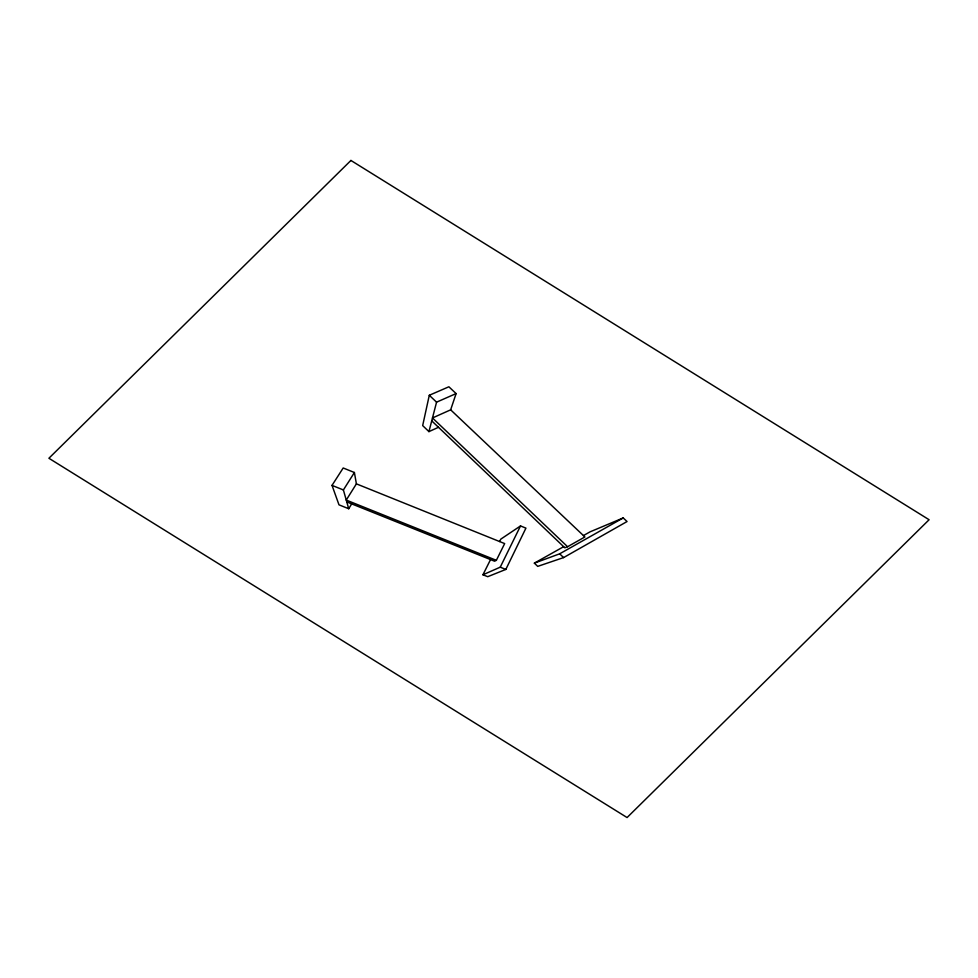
<?xml version="1.0" encoding="UTF-8"?>
<svg xmlns="http://www.w3.org/2000/svg" width="978" height="978" viewBox="0 0 978 978"><rect width="100%" height="100%" fill="white"/><g stroke="black" fill="none" stroke-linecap="round" stroke-linejoin="round"><path stroke-width="1.47" d="M450.65 409.831L584.905 536.959L567.582 546.714L432.484 417.961L450.65 409.831L456.103 393.584L448.878 386.787L429.293 395.271L422.667 425.601L428.939 431.616L438.486 427.288M428.939 431.616L436.567 402.166L456.103 393.584M490.54 559.587L482.936 574.771L487.729 576.69L505.822 569.428L525.932 528.132L520.516 525.932L500.785 539.147L499.587 541.543M482.936 574.771L500.235 567.179L520.516 525.932M346.774 501.91L494.587 561.213L496.359 560.321L504.66 543.585L356.395 483.853L354.403 472.508L343.192 467.985L332.019 485.381L338.987 504.831L348.706 508.731L351.701 503.89M356.395 483.853L346.249 500.076L496.359 560.321M348.706 508.731L343.388 489.954L354.403 472.508M563.658 546.678L534.355 563.132L537.717 566.372L563.609 557.582L627.057 521.531L623.218 517.937L590.089 531.836L583.438 535.577M534.355 563.132L559.673 553.817L623.218 517.937M567.582 546.714L564.819 547.79L431.726 420.846M332.019 485.381L343.388 489.954M500.235 567.179L505.822 569.428M429.293 395.271L436.567 402.166M559.673 553.817L563.609 557.582M350.919 160.453L48.9 458.266L627.081 817.547L929.1 519.734L350.919 160.453"/></g></svg>
